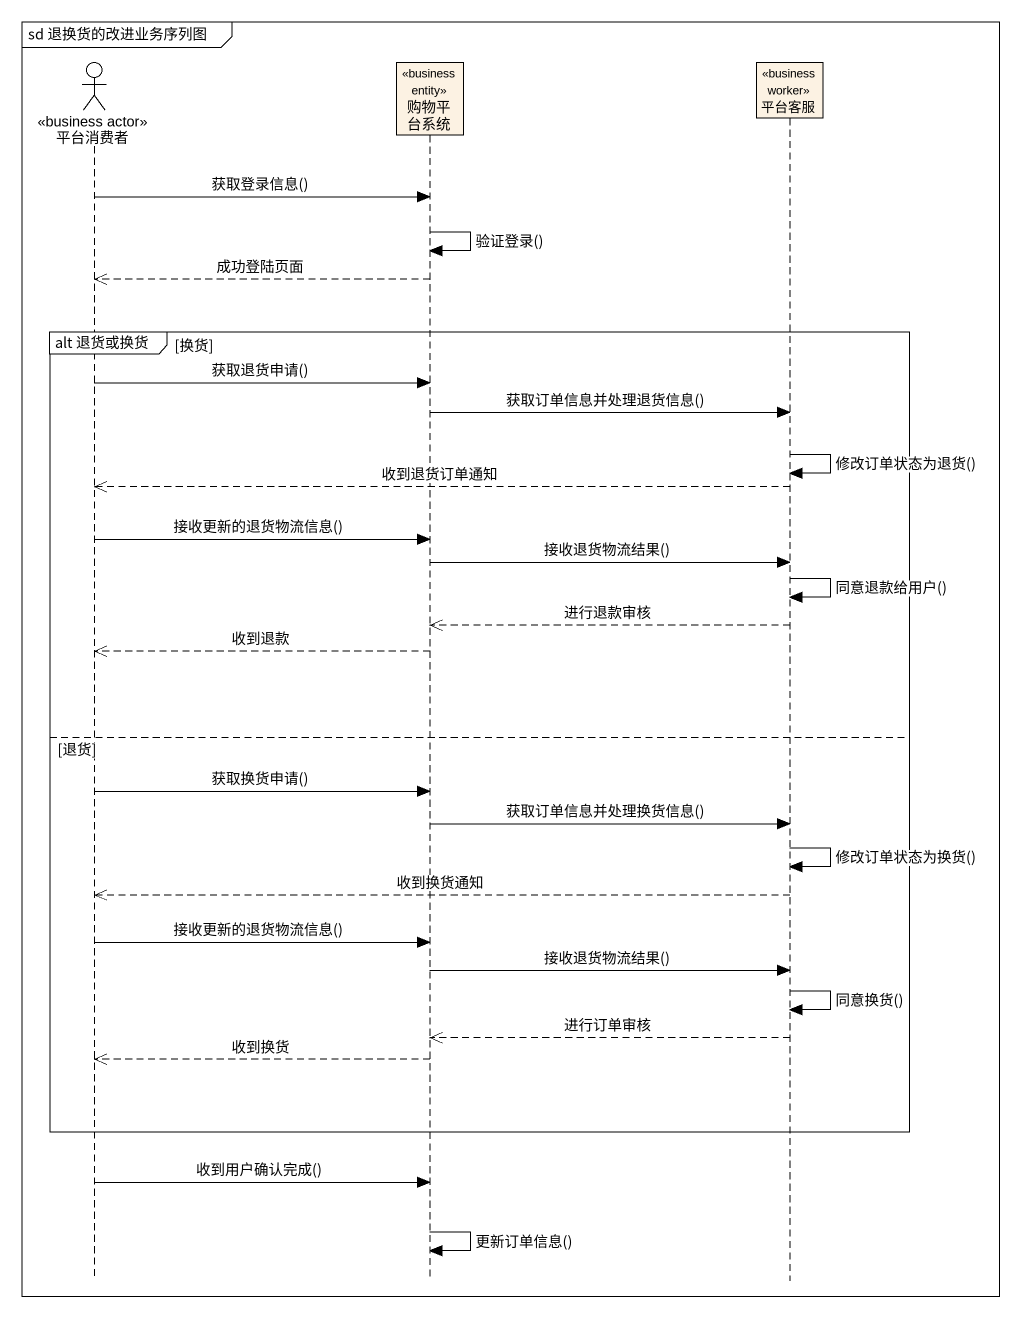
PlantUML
@startuml
mainframe sd 退换货的改进业务序列图
hide footbox
actor 平台消费者 <<business actor>>
participant 购物平台系统 <<business entity>>
participant 平台客服 <<business worker>>

平台消费者 -> 购物平台系统 : 获取登录信息()
购物平台系统 -> 购物平台系统 : 验证登录()
购物平台系统 -->> 平台消费者 : 成功登陆页面
group alt 退货或换货 [换货]
  平台消费者 -> 购物平台系统 : 获取退货申请()
  购物平台系统 -> 平台客服 : 获取订单信息并处理退货信息()
  平台客服 -> 平台客服 : 修改订单状态为退货()
  平台客服 -->> 平台消费者 : 收到退货订单通知
  平台消费者 -> 购物平台系统 : 接收更新的退货物流信息()
  购物平台系统 -> 平台客服 : 接收退货物流结果()
  平台客服 -> 平台客服 : 同意退款给用户()
  平台客服 -->> 购物平台系统 : 进行退款审核
  购物平台系统 -->> 平台消费者 : 收到退款
else 退货
  平台消费者 -> 购物平台系统 : 获取换货申请()
  购物平台系统 -> 平台客服 : 获取订单信息并处理换货信息()
  平台客服 -> 平台客服 : 修改订单状态为换货()
  平台客服 -->> 平台消费者 : 收到换货通知
  平台消费者 -> 购物平台系统 : 接收更新的退货物流信息()
  购物平台系统 -> 平台客服 : 接收退货物流结果()
  平台客服 -> 平台客服 : 同意换货()
  平台客服 -->> 购物平台系统 : 进行订单审核
  购物平台系统 -->> 平台消费者 : 收到换货
end
平台消费者 -> 购物平台系统 : 收到用户确认完成()
购物平台系统 -> 购物平台系统 : 更新订单信息()
@enduml
